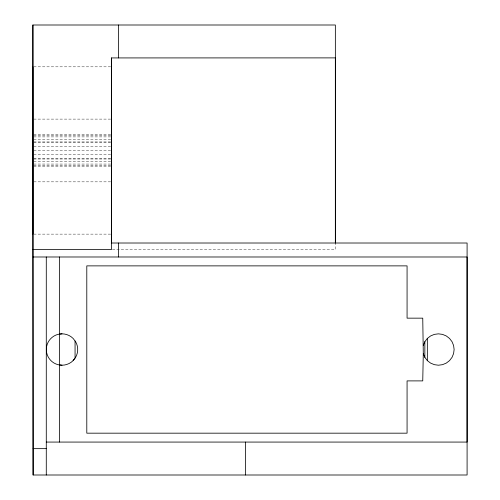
<?xml version="1.0" encoding="UTF-8"?>
<svg xmlns="http://www.w3.org/2000/svg" width="500" height="500" viewBox="0 0 500 500"><rect width="100%" height="100%" fill="white"/><g stroke="black" fill="none" stroke-linecap="round" stroke-linejoin="round"><path stroke-width="0.38" stroke-dasharray="2.5 1.88" d="M33.688 66.825L111.412 66.825M33.688 119.106L110.638 119.106M33.688 134.787L111.412 134.787M33.688 135.325L111.412 135.325M33.688 136.894L111.412 136.894M33.688 139.381L110.638 139.381M33.688 141.938L110.638 141.938M33.688 142.631L110.638 142.631M33.688 146.412L110.638 146.412M33.688 150.475L110.638 150.475M33.688 154.531L111.412 154.531M33.688 158.319L110.638 158.319M33.688 159.012L110.638 159.012M33.688 161.562L110.638 161.562M33.688 164.056L111.412 164.056M33.688 165.625L111.412 165.625M33.688 166.156L110.638 166.156M33.688 181.844L111.412 181.844M33.688 234.125L111.412 234.125M112.419 249.6L335.356 249.6L335.356 243.744"/><path stroke-width="0.75" d="M32.906 249.6L32.906 25L335.356 25L335.356 243.012L335.356 57.888L111.412 57.931L111.412 243.012L467.088 243.012L467.088 475L33.106 475L32.906 249.6L111.412 249.6L111.412 57.931M33.106 475L32.906 25M46.288 256.988L46.281 474.994M118.544 256.981L118.544 243.012M423.288 353.587L422.75 380.894L407.069 380.894L407.069 433.175L86.794 433.175L86.794 265.875L407.069 265.875L407.069 318.156L422.75 318.156L423.288 353.587L424.85 357.369L427.344 360.619L430.594 363.106L434.375 364.675L438.438 365.213L442.494 364.675L446.281 363.106L449.525 360.619L452.019 357.369L453.587 353.587L454.119 349.525L453.587 345.469L452.019 341.681L449.525 338.438L446.275 335.944L442.494 334.375L438.438 333.844L434.375 334.375L430.594 335.944L427.344 338.438L424.85 341.681L423.288 345.469M59.288 364.969A15.681 15.681 0 0 0 73.106 360.619L75.6 357.369A15.681 15.681 0 0 0 75.6 341.681L73.106 338.438A15.681 15.681 0 0 0 59.288 334.081M73.106 360.619L75.062 358.062L75.062 340.988M62.013 333.844L57.956 334.375A15.681 15.681 0 0 0 57.956 364.675L62.013 365.213M33.112 256.988L467.088 256.988L467.088 442.069L46.288 442.069M33.112 448.656L46.281 448.65M59.456 256.988L59.513 442.069M427.344 338.438L427.344 360.619M424.85 341.681L424.85 357.369M245.481 442.069L245.481 475M118.544 25L118.544 57.931M32.906 66.825L32.906 234.125"/></g></svg>
